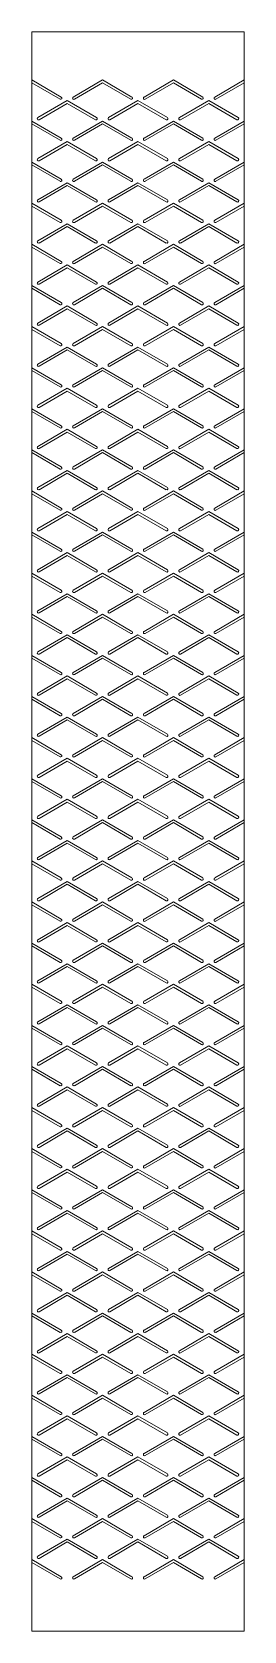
# Model space of a CAD drawing. Header units: metres. Extents: x 0 to 22, y 0 to 162.
import ezdxf

# ---------------------------------------------------------------- set-up
doc = ezdxf.new("R2010")
doc.units = ezdxf.units.M
doc.layers.add('TOP', color=1, linetype='Continuous', lineweight=0)

msp = doc.modelspace()

# ---------------------------------------------------------------- linework, layer by layer
at = {"layer": 'TOP'}
for p, q in [((0, 157.14), (2.98, 155.41)), ((0, 157.14), (0, 156.86)), ((4.2, 155.41), (7.18, 157.14)), ((7.18, 157.14), (10.16, 155.41)), ((11.38, 155.41), (14.36, 157.14)), ((14.36, 157.14), (17.34, 155.41)), ((18.56, 155.41), (21.54, 157.14)), ((21.54, 157.14), (21.54, 156.86)), ((0, 156.86), (2.86, 155.2)), ((4.32, 155.2), (7.18, 156.86)), ((7.18, 156.86), (10.04, 155.2)), ((11.5, 155.2), (14.36, 156.86)), ((14.36, 156.86), (17.22, 155.2)), ((18.68, 155.2), (21.54, 156.86)), ((0.61, 153.33), (3.59, 155.06)), ((0.73, 153.11), (3.59, 154.77)), ((3.59, 155.06), (6.57, 153.33)), ((3.59, 154.77), (6.45, 153.11)), ((7.79, 153.33), (10.77, 155.06)), ((7.91, 153.11), (10.77, 154.77)), ((10.77, 155.06), (13.75, 153.33)), ((10.77, 154.77), (13.63, 153.11)), ((14.97, 153.33), (17.95, 155.06)), ((15.09, 153.11), (17.95, 154.77)), ((17.95, 155.06), (20.93, 153.33)), ((17.95, 154.77), (20.81, 153.11)), ((0, 152.98), (2.98, 151.25)), ((0, 152.98), (0, 152.69)), ((0, 152.69), (2.86, 151.03)), ((4.2, 151.25), (7.18, 152.98)), ((4.32, 151.03), (7.18, 152.69)), ((7.18, 152.98), (10.16, 151.25)), ((7.18, 152.69), (10.04, 151.03)), ((11.38, 151.25), (14.36, 152.98)), ((11.5, 151.03), (14.36, 152.69)), ((14.36, 152.98), (17.34, 151.25)), ((14.36, 152.69), (17.22, 151.03)), ((18.56, 151.25), (21.54, 152.98)), ((18.68, 151.03), (21.54, 152.69)), ((21.54, 152.98), (21.54, 152.69)), ((0.61, 149.17), (3.59, 150.9)), ((3.59, 150.9), (6.57, 149.17)), ((7.79, 149.17), (10.77, 150.9)), ((10.77, 150.9), (13.75, 149.17)), ((14.97, 149.17), (17.95, 150.9)), ((17.95, 150.9), (20.93, 149.17)), ((0.73, 148.95), (3.59, 150.61)), ((3.59, 150.61), (6.45, 148.95)), ((7.91, 148.95), (10.77, 150.61)), ((10.77, 150.61), (13.63, 148.95)), ((15.09, 148.95), (17.95, 150.61)), ((17.95, 150.61), (20.81, 148.95)), ((0, 148.82), (2.98, 147.08)), ((0, 148.82), (0, 148.53)), ((0, 148.53), (2.86, 146.87)), ((4.2, 147.08), (7.18, 148.82)), ((4.32, 146.87), (7.18, 148.53)), ((7.18, 148.82), (10.16, 147.08)), ((7.18, 148.53), (10.04, 146.87)), ((11.38, 147.08), (14.36, 148.82)), ((11.5, 146.87), (14.36, 148.53)), ((14.36, 148.82), (17.34, 147.08)), ((14.36, 148.53), (17.22, 146.87)), ((18.56, 147.08), (21.54, 148.82)), ((18.68, 146.87), (21.54, 148.53)), ((21.54, 148.82), (21.54, 148.53)), ((0.61, 145), (3.59, 146.73)), ((0.73, 144.78), (3.59, 146.44)), ((3.59, 146.73), (6.57, 145)), ((3.59, 146.44), (6.45, 144.78)), ((7.79, 145), (10.77, 146.73)), ((7.91, 144.78), (10.77, 146.44)), ((10.77, 146.73), (13.75, 145)), ((10.77, 146.44), (13.63, 144.78)), ((14.97, 145), (17.95, 146.73)), ((15.09, 144.78), (17.95, 146.44)), ((17.95, 146.73), (20.93, 145)), ((17.95, 146.44), (20.81, 144.78)), ((0, 144.65), (2.98, 142.92)), ((0, 144.65), (0, 144.36)), ((0, 144.36), (2.86, 142.7)), ((4.2, 142.92), (7.18, 144.65)), ((4.32, 142.7), (7.18, 144.36)), ((7.18, 144.65), (10.16, 142.92)), ((7.18, 144.36), (10.04, 142.7)), ((11.38, 142.92), (14.36, 144.65)), ((11.5, 142.7), (14.36, 144.36)), ((14.36, 144.65), (17.34, 142.92)), ((14.36, 144.36), (17.22, 142.7)), ((18.56, 142.92), (21.54, 144.65)), ((18.68, 142.7), (21.54, 144.36)), ((21.54, 144.65), (21.54, 144.36)), ((0.61, 140.84), (3.59, 142.57)), ((3.59, 142.57), (6.57, 140.84)), ((7.79, 140.84), (10.77, 142.57)), ((10.77, 142.57), (13.75, 140.84)), ((14.97, 140.84), (17.95, 142.57)), ((17.95, 142.57), (20.93, 140.84)), ((0.73, 140.62), (3.59, 142.28)), ((3.59, 142.28), (6.45, 140.62)), ((7.91, 140.62), (10.77, 142.28)), ((10.77, 142.28), (13.63, 140.62)), ((15.09, 140.62), (17.95, 142.28)), ((17.95, 142.28), (20.81, 140.62)), ((0, 140.49), (2.98, 138.75)), ((0, 140.49), (0, 140.2)), ((0, 140.2), (2.86, 138.54)), ((4.2, 138.75), (7.18, 140.49)), ((4.32, 138.54), (7.18, 140.2)), ((7.18, 140.49), (10.16, 138.75)), ((7.18, 140.2), (10.04, 138.54)), ((11.38, 138.75), (14.36, 140.49)), ((11.5, 138.54), (14.36, 140.2)), ((14.36, 140.49), (17.34, 138.75)), ((14.36, 140.2), (17.22, 138.54)), ((18.56, 138.75), (21.54, 140.49)), ((18.68, 138.54), (21.54, 140.2)), ((21.54, 140.49), (21.54, 140.2)), ((0.61, 136.67), (3.59, 138.4)), ((0.73, 136.46), (3.59, 138.12)), ((3.59, 138.4), (6.57, 136.67)), ((3.59, 138.12), (6.45, 136.46)), ((7.79, 136.67), (10.77, 138.4)), ((7.91, 136.46), (10.77, 138.12)), ((10.77, 138.4), (13.75, 136.67)), ((10.77, 138.12), (13.63, 136.46)), ((14.97, 136.67), (17.95, 138.4)), ((15.09, 136.46), (17.95, 138.12)), ((17.95, 138.4), (20.93, 136.67)), ((17.95, 138.12), (20.81, 136.46)), ((0, 136.32), (2.98, 134.59)), ((0, 136.32), (0, 136.03)), ((4.2, 134.59), (7.18, 136.32)), ((7.18, 136.32), (10.16, 134.59)), ((11.38, 134.59), (14.36, 136.32)), ((14.36, 136.32), (17.34, 134.59)), ((18.56, 134.59), (21.54, 136.32)), ((21.54, 136.32), (21.54, 136.03)), ((0, 136.03), (2.86, 134.37)), ((4.32, 134.37), (7.18, 136.03)), ((7.18, 136.03), (10.04, 134.37)), ((11.5, 134.37), (14.36, 136.03)), ((14.36, 136.03), (17.22, 134.37)), ((18.68, 134.37), (21.54, 136.03)), ((0.61, 132.51), (3.59, 134.24)), ((0.73, 132.29), (3.59, 133.95)), ((3.59, 134.24), (6.57, 132.51)), ((3.59, 133.95), (6.45, 132.29)), ((7.79, 132.51), (10.77, 134.24)), ((7.91, 132.29), (10.77, 133.95)), ((10.77, 134.24), (13.75, 132.51)), ((10.77, 133.95), (13.63, 132.29)), ((14.97, 132.51), (17.95, 134.24)), ((15.09, 132.29), (17.95, 133.95)), ((17.95, 134.24), (20.93, 132.51)), ((17.95, 133.95), (20.81, 132.29)), ((0, 132.16), (2.98, 130.43)), ((0, 132.16), (0, 131.87)), ((0, 131.87), (2.86, 130.21)), ((4.2, 130.43), (7.18, 132.16)), ((4.32, 130.21), (7.18, 131.87)), ((7.18, 132.16), (10.16, 130.43)), ((7.18, 131.87), (10.04, 130.21)), ((11.38, 130.43), (14.36, 132.16)), ((11.5, 130.21), (14.36, 131.87)), ((14.36, 132.16), (17.34, 130.43)), ((14.36, 131.87), (17.22, 130.21)), ((18.56, 130.43), (21.54, 132.16)), ((18.68, 130.21), (21.54, 131.87)), ((21.54, 132.16), (21.54, 131.87)), ((0.61, 128.34), (3.59, 130.08)), ((0.73, 128.13), (3.59, 129.79)), ((3.59, 130.08), (6.57, 128.34)), ((3.59, 129.79), (6.45, 128.13)), ((7.79, 128.34), (10.77, 130.08)), ((7.91, 128.13), (10.77, 129.79)), ((10.77, 130.08), (13.75, 128.34)), ((10.77, 129.79), (13.63, 128.13)), ((14.97, 128.34), (17.95, 130.08)), ((15.09, 128.13), (17.95, 129.79)), ((17.95, 130.08), (20.93, 128.34)), ((17.95, 129.79), (20.81, 128.13)), ((0, 127.99), (2.98, 126.26)), ((0, 127.99), (0, 127.7)), ((4.2, 126.26), (7.18, 127.99)), ((7.18, 127.99), (10.16, 126.26)), ((11.38, 126.26), (14.36, 127.99)), ((14.36, 127.99), (17.34, 126.26)), ((18.56, 126.26), (21.54, 127.99)), ((21.54, 127.99), (21.54, 127.7)), ((0, 127.7), (2.86, 126.04)), ((4.32, 126.04), (7.18, 127.7)), ((7.18, 127.7), (10.04, 126.04)), ((11.5, 126.04), (14.36, 127.7)), ((14.36, 127.7), (17.22, 126.04)), ((18.68, 126.04), (21.54, 127.7)), ((0.61, 124.18), (3.59, 125.91)), ((0.73, 123.96), (3.59, 125.62)), ((3.59, 125.91), (6.57, 124.18)), ((3.59, 125.62), (6.45, 123.96)), ((7.79, 124.18), (10.77, 125.91)), ((7.91, 123.96), (10.77, 125.62)), ((10.77, 125.91), (13.75, 124.18)), ((10.77, 125.62), (13.63, 123.96)), ((14.97, 124.18), (17.95, 125.91)), ((15.09, 123.96), (17.95, 125.62)), ((17.95, 125.91), (20.93, 124.18)), ((17.95, 125.62), (20.81, 123.96)), ((0, 123.83), (2.98, 122.1)), ((0, 123.83), (0, 123.54)), ((0, 123.54), (2.86, 121.88)), ((4.2, 122.1), (7.18, 123.83)), ((4.32, 121.88), (7.18, 123.54)), ((7.18, 123.83), (10.16, 122.1)), ((7.18, 123.54), (10.04, 121.88)), ((11.38, 122.1), (14.36, 123.83)), ((11.5, 121.88), (14.36, 123.54)), ((14.36, 123.83), (17.34, 122.1)), ((14.36, 123.54), (17.22, 121.88)), ((18.56, 122.1), (21.54, 123.83)), ((18.68, 121.88), (21.54, 123.54)), ((21.54, 123.83), (21.54, 123.54)), ((0.61, 120.01), (3.59, 121.75)), ((3.59, 121.75), (6.57, 120.01)), ((7.79, 120.01), (10.77, 121.75)), ((10.77, 121.75), (13.75, 120.01)), ((14.97, 120.01), (17.95, 121.75)), ((17.95, 121.75), (20.93, 120.01)), ((0.73, 119.8), (3.59, 121.46)), ((3.59, 121.46), (6.45, 119.8)), ((7.91, 119.8), (10.77, 121.46)), ((10.77, 121.46), (13.63, 119.8)), ((15.09, 119.8), (17.95, 121.46)), ((17.95, 121.46), (20.81, 119.8)), ((0, 119.66), (2.98, 117.93)), ((0, 119.66), (0, 119.38)), ((0, 119.38), (2.86, 117.72)), ((4.2, 117.93), (7.18, 119.66)), ((4.32, 117.72), (7.18, 119.38)), ((7.18, 119.66), (10.16, 117.93)), ((7.18, 119.38), (10.04, 117.72)), ((11.38, 117.93), (14.36, 119.66)), ((11.5, 117.72), (14.36, 119.38)), ((14.36, 119.66), (17.34, 117.93)), ((14.36, 119.38), (17.22, 117.72)), ((18.56, 117.93), (21.54, 119.66)), ((18.68, 117.72), (21.54, 119.38)), ((21.54, 119.66), (21.54, 119.38)), ((0.61, 115.85), (3.59, 117.58)), ((0.73, 115.63), (3.59, 117.29)), ((3.59, 117.58), (6.57, 115.85)), ((3.59, 117.29), (6.45, 115.63)), ((7.79, 115.85), (10.77, 117.58)), ((7.91, 115.63), (10.77, 117.29)), ((10.77, 117.58), (13.75, 115.85)), ((10.77, 117.29), (13.63, 115.63)), ((14.97, 115.85), (17.95, 117.58)), ((15.09, 115.63), (17.95, 117.29)), ((17.95, 117.58), (20.93, 115.85)), ((17.95, 117.29), (20.81, 115.63)), ((0, 115.5), (2.98, 113.77)), ((0, 115.5), (0, 115.21)), ((0, 115.21), (2.86, 113.55)), ((4.2, 113.77), (7.18, 115.5)), ((4.32, 113.55), (7.18, 115.21)), ((7.18, 115.5), (10.16, 113.77)), ((7.18, 115.21), (10.04, 113.55)), ((11.38, 113.77), (14.36, 115.5)), ((11.5, 113.55), (14.36, 115.21)), ((14.36, 115.5), (17.34, 113.77)), ((14.36, 115.21), (17.22, 113.55)), ((18.56, 113.77), (21.54, 115.5)), ((18.68, 113.55), (21.54, 115.21)), ((21.54, 115.5), (21.54, 115.21)), ((0.61, 111.69), (3.59, 113.42)), ((3.59, 113.42), (6.57, 111.69)), ((7.79, 111.69), (10.77, 113.42)), ((10.77, 113.42), (13.75, 111.69)), ((14.97, 111.69), (17.95, 113.42)), ((17.95, 113.42), (20.93, 111.69)), ((0.73, 111.47), (3.59, 113.13)), ((3.59, 113.13), (6.45, 111.47)), ((7.91, 111.47), (10.77, 113.13)), ((10.77, 113.13), (13.63, 111.47)), ((15.09, 111.47), (17.95, 113.13)), ((17.95, 113.13), (20.81, 111.47)), ((0, 111.34), (2.98, 109.6)), ((0, 111.34), (0, 111.05)), ((0, 111.05), (2.86, 109.39)), ((4.2, 109.6), (7.18, 111.34)), ((4.32, 109.39), (7.18, 111.05)), ((7.18, 111.34), (10.16, 109.6)), ((7.18, 111.05), (10.04, 109.39)), ((11.38, 109.6), (14.36, 111.34)), ((11.5, 109.39), (14.36, 111.05)), ((14.36, 111.34), (17.34, 109.6)), ((14.36, 111.05), (17.22, 109.39)), ((18.56, 109.6), (21.54, 111.34)), ((18.68, 109.39), (21.54, 111.05)), ((21.54, 111.34), (21.54, 111.05)), ((0.61, 107.52), (3.59, 109.25)), ((0.73, 107.3), (3.59, 108.97)), ((3.59, 109.25), (6.57, 107.52)), ((3.59, 108.97), (6.45, 107.3)), ((7.79, 107.52), (10.77, 109.25)), ((7.91, 107.3), (10.77, 108.97)), ((10.77, 109.25), (13.75, 107.52)), ((10.77, 108.97), (13.63, 107.3)), ((14.97, 107.52), (17.95, 109.25)), ((15.09, 107.3), (17.95, 108.97)), ((17.95, 109.25), (20.93, 107.52)), ((17.95, 108.97), (20.81, 107.3)), ((0, 107.17), (2.98, 105.44)), ((0, 107.17), (0, 106.88)), ((4.2, 105.44), (7.18, 107.17)), ((7.18, 107.17), (10.16, 105.44)), ((11.38, 105.44), (14.36, 107.17)), ((14.36, 107.17), (17.34, 105.44)), ((18.56, 105.44), (21.54, 107.17)), ((21.54, 107.17), (21.54, 106.88)), ((0, 106.88), (2.86, 105.22)), ((4.32, 105.22), (7.18, 106.88)), ((7.18, 106.88), (10.04, 105.22)), ((11.5, 105.22), (14.36, 106.88)), ((14.36, 106.88), (17.22, 105.22)), ((18.68, 105.22), (21.54, 106.88)), ((0.61, 103.36), (3.59, 105.09)), ((0.73, 103.14), (3.59, 104.8)), ((3.59, 105.09), (6.57, 103.36)), ((3.59, 104.8), (6.45, 103.14)), ((7.79, 103.36), (10.77, 105.09)), ((7.91, 103.14), (10.77, 104.8)), ((10.77, 105.09), (13.75, 103.36)), ((10.77, 104.8), (13.63, 103.14)), ((14.97, 103.36), (17.95, 105.09)), ((15.09, 103.14), (17.95, 104.8)), ((17.95, 105.09), (20.93, 103.36)), ((17.95, 104.8), (20.81, 103.14)), ((0, 103.01), (2.98, 101.27)), ((0, 103.01), (0, 102.72)), ((0, 102.72), (2.86, 101.06)), ((4.2, 101.27), (7.18, 103.01)), ((4.32, 101.06), (7.18, 102.72)), ((7.18, 103.01), (10.16, 101.27)), ((7.18, 102.72), (10.04, 101.06)), ((11.38, 101.27), (14.36, 103.01)), ((11.5, 101.06), (14.36, 102.72)), ((14.36, 103.01), (17.34, 101.27)), ((14.36, 102.72), (17.22, 101.06)), ((18.56, 101.27), (21.54, 103.01)), ((18.68, 101.06), (21.54, 102.72)), ((21.54, 103.01), (21.54, 102.72)), ((0.61, 99.19), (3.59, 100.93)), ((0.73, 98.98), (3.59, 100.64)), ((3.59, 100.93), (6.57, 99.19)), ((3.59, 100.64), (6.45, 98.98)), ((7.79, 99.19), (10.77, 100.93)), ((7.91, 98.98), (10.77, 100.64)), ((10.77, 100.93), (13.75, 99.19)), ((10.77, 100.64), (13.63, 98.98)), ((14.97, 99.19), (17.95, 100.93)), ((15.09, 98.98), (17.95, 100.64)), ((17.95, 100.93), (20.93, 99.19)), ((17.95, 100.64), (20.81, 98.98)), ((0, 98.84), (2.98, 97.11)), ((0, 98.84), (0, 98.55)), ((4.2, 97.11), (7.18, 98.84)), ((7.18, 98.84), (10.16, 97.11)), ((11.38, 97.11), (14.36, 98.84)), ((14.36, 98.84), (17.34, 97.11)), ((18.56, 97.11), (21.54, 98.84)), ((21.54, 98.84), (21.54, 98.55)), ((0, 98.55), (2.86, 96.89)), ((4.32, 96.89), (7.18, 98.55)), ((7.18, 98.55), (10.04, 96.89)), ((11.5, 96.89), (14.36, 98.55)), ((14.36, 98.55), (17.22, 96.89)), ((18.68, 96.89), (21.54, 98.55)), ((0.61, 95.03), (3.59, 96.76)), ((0.73, 94.81), (3.59, 96.47)), ((3.59, 96.76), (6.57, 95.03)), ((3.59, 96.47), (6.45, 94.81)), ((7.79, 95.03), (10.77, 96.76)), ((7.91, 94.81), (10.77, 96.47)), ((10.77, 96.76), (13.75, 95.03)), ((10.77, 96.47), (13.63, 94.81)), ((14.97, 95.03), (17.95, 96.76)), ((15.09, 94.81), (17.95, 96.47)), ((17.95, 96.76), (20.93, 95.03)), ((17.95, 96.47), (20.81, 94.81)), ((0, 94.68), (2.98, 92.95)), ((0, 94.68), (0, 94.39)), ((0, 94.39), (2.86, 92.73)), ((4.2, 92.95), (7.18, 94.68)), ((4.32, 92.73), (7.18, 94.39)), ((7.18, 94.68), (10.16, 92.95)), ((7.18, 94.39), (10.04, 92.73)), ((11.38, 92.95), (14.36, 94.68)), ((11.5, 92.73), (14.36, 94.39)), ((14.36, 94.68), (17.34, 92.95)), ((14.36, 94.39), (17.22, 92.73)), ((18.56, 92.95), (21.54, 94.68)), ((18.68, 92.73), (21.54, 94.39)), ((21.54, 94.68), (21.54, 94.39)), ((0.61, 90.86), (3.59, 92.6)), ((3.59, 92.6), (6.57, 90.86)), ((7.79, 90.86), (10.77, 92.6)), ((10.77, 92.6), (13.75, 90.86)), ((14.97, 90.86), (17.95, 92.6)), ((17.95, 92.6), (20.93, 90.86)), ((0.73, 90.65), (3.59, 92.31)), ((3.59, 92.31), (6.45, 90.65)), ((7.91, 90.65), (10.77, 92.31)), ((10.77, 92.31), (13.63, 90.65)), ((15.09, 90.65), (17.95, 92.31)), ((17.95, 92.31), (20.81, 90.65)), ((0, 90.51), (2.98, 88.78)), ((0, 90.51), (0, 90.23)), ((0, 90.23), (2.86, 88.57)), ((4.2, 88.78), (7.18, 90.51)), ((4.32, 88.57), (7.18, 90.23)), ((7.18, 90.51), (10.16, 88.78)), ((7.18, 90.23), (10.04, 88.57)), ((11.38, 88.78), (14.36, 90.51)), ((11.5, 88.57), (14.36, 90.23)), ((14.36, 90.51), (17.34, 88.78)), ((14.36, 90.23), (17.22, 88.57)), ((18.56, 88.78), (21.54, 90.51)), ((18.68, 88.57), (21.54, 90.23)), ((21.54, 90.51), (21.54, 90.23)), ((0.61, 86.7), (3.59, 88.43)), ((0.73, 86.48), (3.59, 88.14)), ((3.59, 88.43), (6.57, 86.7)), ((3.59, 88.14), (6.45, 86.48)), ((7.79, 86.7), (10.77, 88.43)), ((7.91, 86.48), (10.77, 88.14)), ((10.77, 88.43), (13.75, 86.7)), ((10.77, 88.14), (13.63, 86.48)), ((14.97, 86.7), (17.95, 88.43)), ((15.09, 86.48), (17.95, 88.14)), ((17.95, 88.43), (20.93, 86.7)), ((17.95, 88.14), (20.81, 86.48)), ((0, 86.35), (2.98, 84.62)), ((0, 86.35), (0, 86.06)), ((0, 86.06), (2.86, 84.4)), ((4.2, 84.62), (7.18, 86.35)), ((4.32, 84.4), (7.18, 86.06)), ((7.18, 86.35), (10.16, 84.62)), ((7.18, 86.06), (10.04, 84.4)), ((11.38, 84.62), (14.36, 86.35)), ((11.5, 84.4), (14.36, 86.06)), ((14.36, 86.35), (17.34, 84.62)), ((14.36, 86.06), (17.22, 84.4)), ((18.56, 84.62), (21.54, 86.35)), ((18.68, 84.4), (21.54, 86.06)), ((21.54, 86.35), (21.54, 86.06)), ((0.61, 82.54), (3.59, 84.27)), ((3.59, 84.27), (6.57, 82.54)), ((7.79, 82.54), (10.77, 84.27)), ((10.77, 84.27), (13.75, 82.54)), ((14.97, 82.54), (17.95, 84.27)), ((17.95, 84.27), (20.93, 82.54)), ((0.73, 82.32), (3.59, 83.98)), ((3.59, 83.98), (6.45, 82.32)), ((7.91, 82.32), (10.77, 83.98)), ((10.77, 83.98), (13.63, 82.32)), ((15.09, 82.32), (17.95, 83.98)), ((17.95, 83.98), (20.81, 82.32)), ((0, 82.19), (2.98, 80.45)), ((0, 82.19), (0, 81.9)), ((0, 81.9), (2.86, 80.24)), ((4.2, 80.45), (7.18, 82.19)), ((4.32, 80.24), (7.18, 81.9)), ((7.18, 82.19), (10.16, 80.45)), ((7.18, 81.9), (10.04, 80.24)), ((11.38, 80.45), (14.36, 82.19)), ((11.5, 80.24), (14.36, 81.9)), ((14.36, 82.19), (17.34, 80.45)), ((14.36, 81.9), (17.22, 80.24)), ((18.56, 80.45), (21.54, 82.19)), ((18.68, 80.24), (21.54, 81.9)), ((21.54, 82.19), (21.54, 81.9)), ((0.61, 78.37), (3.59, 80.1)), ((0.73, 78.15), (3.59, 79.81)), ((3.59, 80.1), (6.57, 78.37)), ((3.59, 79.81), (6.45, 78.15)), ((7.79, 78.37), (10.77, 80.1)), ((7.91, 78.15), (10.77, 79.81)), ((10.77, 80.1), (13.75, 78.37)), ((10.77, 79.81), (13.63, 78.15)), ((14.97, 78.37), (17.95, 80.1)), ((15.09, 78.15), (17.95, 79.81)), ((17.95, 80.1), (20.93, 78.37)), ((17.95, 79.81), (20.81, 78.15)), ((0, 78.02), (2.98, 76.29)), ((0, 78.02), (0, 77.73)), ((4.2, 76.29), (7.18, 78.02)), ((7.18, 78.02), (10.16, 76.29)), ((11.38, 76.29), (14.36, 78.02)), ((14.36, 78.02), (17.34, 76.29)), ((18.56, 76.29), (21.54, 78.02)), ((21.54, 78.02), (21.54, 77.73)), ((0, 77.73), (2.86, 76.07)), ((4.32, 76.07), (7.18, 77.73)), ((7.18, 77.73), (10.04, 76.07)), ((11.5, 76.07), (14.36, 77.73)), ((14.36, 77.73), (17.22, 76.07)), ((18.68, 76.07), (21.54, 77.73)), ((0.61, 74.21), (3.59, 75.94)), ((0.73, 73.99), (3.59, 75.65)), ((3.59, 75.94), (6.57, 74.21)), ((3.59, 75.65), (6.45, 73.99)), ((7.79, 74.21), (10.77, 75.94)), ((7.91, 73.99), (10.77, 75.65)), ((10.77, 75.94), (13.75, 74.21)), ((10.77, 75.65), (13.63, 73.99)), ((14.97, 74.21), (17.95, 75.94)), ((15.09, 73.99), (17.95, 75.65)), ((17.95, 75.94), (20.93, 74.21)), ((17.95, 75.65), (20.81, 73.99)), ((0, 73.86), (2.98, 72.12)), ((0, 73.86), (0, 73.57)), ((0, 73.57), (2.86, 71.91)), ((4.2, 72.12), (7.18, 73.86)), ((4.32, 71.91), (7.18, 73.57)), ((7.18, 73.86), (10.16, 72.12)), ((7.18, 73.57), (10.04, 71.91)), ((11.38, 72.12), (14.36, 73.86)), ((11.5, 71.91), (14.36, 73.57)), ((14.36, 73.86), (17.34, 72.12)), ((14.36, 73.57), (17.22, 71.91)), ((18.56, 72.12), (21.54, 73.86)), ((18.68, 71.91), (21.54, 73.57)), ((21.54, 73.86), (21.54, 73.57)), ((0.61, 70.04), (3.59, 71.77)), ((0.73, 69.83), (3.59, 71.49)), ((3.59, 71.77), (6.57, 70.04)), ((3.59, 71.49), (6.45, 69.83)), ((7.79, 70.04), (10.77, 71.77)), ((7.91, 69.83), (10.77, 71.49)), ((10.77, 71.77), (13.75, 70.04)), ((10.77, 71.49), (13.63, 69.83)), ((14.97, 70.04), (17.95, 71.77)), ((15.09, 69.83), (17.95, 71.49)), ((17.95, 71.77), (20.93, 70.04)), ((17.95, 71.49), (20.81, 69.83)), ((0, 69.69), (2.98, 67.96)), ((0, 69.69), (0, 69.4)), ((4.2, 67.96), (7.18, 69.69)), ((7.18, 69.69), (10.16, 67.96)), ((11.38, 67.96), (14.36, 69.69)), ((14.36, 69.69), (17.34, 67.96)), ((18.56, 67.96), (21.54, 69.69)), ((21.54, 69.69), (21.54, 69.4)), ((0, 69.4), (2.86, 67.74)), ((4.32, 67.74), (7.18, 69.4)), ((7.18, 69.4), (10.04, 67.74)), ((11.5, 67.74), (14.36, 69.4)), ((14.36, 69.4), (17.22, 67.74)), ((18.68, 67.74), (21.54, 69.4)), ((0.61, 65.88), (3.59, 67.61)), ((0.73, 65.66), (3.59, 67.32)), ((3.59, 67.61), (6.57, 65.88)), ((3.59, 67.32), (6.45, 65.66)), ((7.79, 65.88), (10.77, 67.61)), ((7.91, 65.66), (10.77, 67.32)), ((10.77, 67.61), (13.75, 65.88)), ((10.77, 67.32), (13.63, 65.66)), ((14.97, 65.88), (17.95, 67.61)), ((15.09, 65.66), (17.95, 67.32)), ((17.95, 67.61), (20.93, 65.88)), ((17.95, 67.32), (20.81, 65.66)), ((0, 65.53), (2.98, 63.8)), ((0, 65.53), (0, 65.24)), ((0, 65.24), (2.86, 63.58)), ((4.2, 63.8), (7.18, 65.53)), ((4.32, 63.58), (7.18, 65.24)), ((7.18, 65.53), (10.16, 63.8)), ((7.18, 65.24), (10.04, 63.58)), ((11.38, 63.8), (14.36, 65.53)), ((11.5, 63.58), (14.36, 65.24)), ((14.36, 65.53), (17.34, 63.8)), ((14.36, 65.24), (17.22, 63.58)), ((18.56, 63.8), (21.54, 65.53)), ((18.68, 63.58), (21.54, 65.24)), ((21.54, 65.53), (21.54, 65.24)), ((0.61, 61.71), (3.59, 63.45)), ((3.59, 63.45), (6.57, 61.71)), ((7.79, 61.71), (10.77, 63.45)), ((10.77, 63.45), (13.75, 61.71)), ((14.97, 61.71), (17.95, 63.45)), ((17.95, 63.45), (20.93, 61.71)), ((0.73, 61.5), (3.59, 63.16)), ((3.59, 63.16), (6.45, 61.5)), ((7.91, 61.5), (10.77, 63.16)), ((10.77, 63.16), (13.63, 61.5)), ((15.09, 61.5), (17.95, 63.16)), ((17.95, 63.16), (20.81, 61.5)), ((0, 61.36), (2.98, 59.63)), ((0, 61.36), (0, 61.07)), ((0, 61.07), (2.86, 59.41)), ((4.2, 59.63), (7.18, 61.36)), ((4.32, 59.41), (7.18, 61.07)), ((7.18, 61.36), (10.16, 59.63)), ((7.18, 61.07), (10.04, 59.41)), ((11.38, 59.63), (14.36, 61.36)), ((11.5, 59.41), (14.36, 61.07)), ((14.36, 61.36), (17.34, 59.63)), ((14.36, 61.07), (17.22, 59.41)), ((18.56, 59.63), (21.54, 61.36)), ((18.68, 59.41), (21.54, 61.07)), ((21.54, 61.36), (21.54, 61.07)), ((0.61, 57.55), (3.59, 59.28)), ((0.73, 57.33), (3.59, 58.99)), ((3.59, 59.28), (6.57, 57.55)), ((3.59, 58.99), (6.45, 57.33)), ((7.79, 57.55), (10.77, 59.28)), ((7.91, 57.33), (10.77, 58.99)), ((10.77, 59.28), (13.75, 57.55)), ((10.77, 58.99), (13.63, 57.33)), ((14.97, 57.55), (17.95, 59.28)), ((15.09, 57.33), (17.95, 58.99)), ((17.95, 59.28), (20.93, 57.55)), ((17.95, 58.99), (20.81, 57.33)), ((0, 57.2), (2.98, 55.47)), ((0, 57.2), (0, 56.91)), ((0, 56.91), (2.86, 55.25)), ((4.2, 55.47), (7.18, 57.2)), ((4.32, 55.25), (7.18, 56.91)), ((7.18, 57.2), (10.16, 55.47)), ((7.18, 56.91), (10.04, 55.25)), ((11.38, 55.47), (14.36, 57.2)), ((11.5, 55.25), (14.36, 56.91)), ((14.36, 57.2), (17.34, 55.47)), ((14.36, 56.91), (17.22, 55.25)), ((18.56, 55.47), (21.54, 57.2)), ((18.68, 55.25), (21.54, 56.91)), ((21.54, 57.2), (21.54, 56.91)), ((0.61, 53.38), (3.59, 55.12)), ((3.59, 55.12), (6.57, 53.38)), ((7.79, 53.38), (10.77, 55.12)), ((10.77, 55.12), (13.75, 53.38)), ((14.97, 53.38), (17.95, 55.12)), ((17.95, 55.12), (20.93, 53.38)), ((0.73, 53.17), (3.59, 54.83)), ((3.59, 54.83), (6.45, 53.17)), ((7.91, 53.17), (10.77, 54.83)), ((10.77, 54.83), (13.63, 53.17)), ((15.09, 53.17), (17.95, 54.83)), ((17.95, 54.83), (20.81, 53.17)), ((0, 53.03), (2.98, 51.3)), ((0, 53.03), (0, 52.75)), ((0, 52.75), (2.86, 51.09)), ((4.2, 51.3), (7.18, 53.03)), ((4.32, 51.09), (7.18, 52.75)), ((7.18, 53.03), (10.16, 51.3)), ((7.18, 52.75), (10.04, 51.09)), ((11.38, 51.3), (14.36, 53.03)), ((11.5, 51.09), (14.36, 52.75)), ((14.36, 53.03), (17.34, 51.3)), ((14.36, 52.75), (17.22, 51.09)), ((18.56, 51.3), (21.54, 53.03)), ((18.68, 51.09), (21.54, 52.75)), ((21.54, 53.03), (21.54, 52.75)), ((0.61, 49.22), (3.59, 50.95)), ((0.73, 49), (3.59, 50.66)), ((3.59, 50.95), (6.57, 49.22)), ((3.59, 50.66), (6.45, 49)), ((7.79, 49.22), (10.77, 50.95)), ((7.91, 49), (10.77, 50.66)), ((10.77, 50.95), (13.75, 49.22)), ((10.77, 50.66), (13.63, 49)), ((14.97, 49.22), (17.95, 50.95)), ((15.09, 49), (17.95, 50.66)), ((17.95, 50.95), (20.93, 49.22)), ((17.95, 50.66), (20.81, 49)), ((0, 48.87), (2.98, 47.14)), ((0, 48.87), (0, 48.58)), ((4.2, 47.14), (7.18, 48.87)), ((7.18, 48.87), (10.16, 47.14)), ((11.38, 47.14), (14.36, 48.87)), ((14.36, 48.87), (17.34, 47.14)), ((18.56, 47.14), (21.54, 48.87)), ((21.54, 48.87), (21.54, 48.58)), ((0, 48.58), (2.86, 46.92)), ((4.32, 46.92), (7.18, 48.58)), ((7.18, 48.58), (10.04, 46.92)), ((11.5, 46.92), (14.36, 48.58)), ((14.36, 48.58), (17.22, 46.92)), ((18.68, 46.92), (21.54, 48.58)), ((0.61, 45.06), (3.59, 46.79)), ((0.73, 44.84), (3.59, 46.5)), ((3.59, 46.79), (6.57, 45.06)), ((3.59, 46.5), (6.45, 44.84)), ((7.79, 45.06), (10.77, 46.79)), ((7.91, 44.84), (10.77, 46.5)), ((10.77, 46.79), (13.75, 45.06)), ((10.77, 46.5), (13.63, 44.84)), ((14.97, 45.06), (17.95, 46.79)), ((15.09, 44.84), (17.95, 46.5)), ((17.95, 46.79), (20.93, 45.06)), ((17.95, 46.5), (20.81, 44.84)), ((0, 44.71), (2.98, 42.97)), ((0, 44.71), (0, 44.42)), ((0, 44.42), (2.86, 42.76)), ((4.2, 42.97), (7.18, 44.71)), ((4.32, 42.76), (7.18, 44.42)), ((7.18, 44.71), (10.16, 42.97)), ((7.18, 44.42), (10.04, 42.76)), ((11.38, 42.97), (14.36, 44.71)), ((11.5, 42.76), (14.36, 44.42)), ((14.36, 44.71), (17.34, 42.97)), ((14.36, 44.42), (17.22, 42.76)), ((18.56, 42.97), (21.54, 44.71)), ((18.68, 42.76), (21.54, 44.42)), ((21.54, 44.71), (21.54, 44.42)), ((0.61, 40.89), (3.59, 42.62)), ((0.73, 40.67), (3.59, 42.34)), ((3.59, 42.62), (6.57, 40.89)), ((3.59, 42.34), (6.45, 40.67)), ((7.79, 40.89), (10.77, 42.62)), ((7.91, 40.67), (10.77, 42.34)), ((10.77, 42.62), (13.75, 40.89)), ((10.77, 42.34), (13.63, 40.67)), ((14.97, 40.89), (17.95, 42.62)), ((15.09, 40.67), (17.95, 42.34)), ((17.95, 42.62), (20.93, 40.89)), ((17.95, 42.34), (20.81, 40.67)), ((0, 40.54), (2.98, 38.81)), ((0, 40.54), (0, 40.25)), ((4.2, 38.81), (7.18, 40.54)), ((7.18, 40.54), (10.16, 38.81)), ((11.38, 38.81), (14.36, 40.54)), ((14.36, 40.54), (17.34, 38.81)), ((18.56, 38.81), (21.54, 40.54)), ((21.54, 40.54), (21.54, 40.25)), ((0, 40.25), (2.86, 38.59)), ((4.32, 38.59), (7.18, 40.25)), ((7.18, 40.25), (10.04, 38.59)), ((11.5, 38.59), (14.36, 40.25)), ((14.36, 40.25), (17.22, 38.59)), ((18.68, 38.59), (21.54, 40.25)), ((0.61, 36.73), (3.59, 38.46)), ((0.73, 36.51), (3.59, 38.17)), ((3.59, 38.46), (6.57, 36.73)), ((3.59, 38.17), (6.45, 36.51)), ((7.79, 36.73), (10.77, 38.46)), ((7.91, 36.51), (10.77, 38.17)), ((10.77, 38.46), (13.75, 36.73)), ((10.77, 38.17), (13.63, 36.51)), ((14.97, 36.73), (17.95, 38.46)), ((15.09, 36.51), (17.95, 38.17)), ((17.95, 38.46), (20.93, 36.73)), ((17.95, 38.17), (20.81, 36.51)), ((0, 36.38), (2.98, 34.64)), ((0, 36.38), (0, 36.09)), ((0, 36.09), (2.86, 34.43)), ((4.2, 34.64), (7.18, 36.38)), ((4.32, 34.43), (7.18, 36.09)), ((7.18, 36.38), (10.16, 34.64)), ((7.18, 36.09), (10.04, 34.43)), ((11.38, 34.64), (14.36, 36.38)), ((11.5, 34.43), (14.36, 36.09)), ((14.36, 36.38), (17.34, 34.64)), ((14.36, 36.09), (17.22, 34.43)), ((18.56, 34.64), (21.54, 36.38)), ((18.68, 34.43), (21.54, 36.09)), ((21.54, 36.38), (21.54, 36.09)), ((0.61, 32.56), (3.59, 34.3)), ((3.59, 34.3), (6.57, 32.56)), ((7.79, 32.56), (10.77, 34.3)), ((10.77, 34.3), (13.75, 32.56)), ((14.97, 32.56), (17.95, 34.3)), ((17.95, 34.3), (20.93, 32.56)), ((0.73, 32.35), (3.59, 34.01)), ((3.59, 34.01), (6.45, 32.35)), ((7.91, 32.35), (10.77, 34.01)), ((10.77, 34.01), (13.63, 32.35)), ((15.09, 32.35), (17.95, 34.01)), ((17.95, 34.01), (20.81, 32.35)), ((0, 32.21), (2.98, 30.48)), ((0, 32.21), (0, 31.92)), ((0, 31.92), (2.86, 30.26)), ((4.2, 30.48), (7.18, 32.21)), ((4.32, 30.26), (7.18, 31.92)), ((7.18, 32.21), (10.16, 30.48)), ((7.18, 31.92), (10.04, 30.26)), ((11.38, 30.48), (14.36, 32.21)), ((11.5, 30.26), (14.36, 31.92)), ((14.36, 32.21), (17.34, 30.48)), ((14.36, 31.92), (17.22, 30.26)), ((18.56, 30.48), (21.54, 32.21)), ((18.68, 30.26), (21.54, 31.92)), ((21.54, 32.21), (21.54, 31.92)), ((0.61, 28.4), (3.59, 30.13)), ((0.73, 28.18), (3.59, 29.84)), ((3.59, 30.13), (6.57, 28.4)), ((3.59, 29.84), (6.45, 28.18)), ((7.79, 28.4), (10.77, 30.13)), ((7.91, 28.18), (10.77, 29.84)), ((10.77, 30.13), (13.75, 28.4)), ((10.77, 29.84), (13.63, 28.18)), ((14.97, 28.4), (17.95, 30.13)), ((15.09, 28.18), (17.95, 29.84)), ((17.95, 30.13), (20.93, 28.4)), ((17.95, 29.84), (20.81, 28.18)), ((0, 28.05), (2.98, 26.32)), ((0, 28.05), (0, 27.76)), ((0, 27.76), (2.86, 26.1)), ((4.2, 26.32), (7.18, 28.05)), ((4.32, 26.1), (7.18, 27.76)), ((7.18, 28.05), (10.16, 26.32)), ((7.18, 27.76), (10.04, 26.1)), ((11.38, 26.32), (14.36, 28.05)), ((11.5, 26.1), (14.36, 27.76)), ((14.36, 28.05), (17.34, 26.32)), ((14.36, 27.76), (17.22, 26.1)), ((18.56, 26.32), (21.54, 28.05)), ((18.68, 26.1), (21.54, 27.76)), ((21.54, 28.05), (21.54, 27.76)), ((0.61, 24.23), (3.59, 25.97)), ((3.59, 25.97), (6.57, 24.23)), ((7.79, 24.23), (10.77, 25.97)), ((10.77, 25.97), (13.75, 24.23)), ((14.97, 24.23), (17.95, 25.97)), ((17.95, 25.97), (20.93, 24.23)), ((0.73, 24.02), (3.59, 25.68)), ((3.59, 25.68), (6.45, 24.02)), ((7.91, 24.02), (10.77, 25.68)), ((10.77, 25.68), (13.63, 24.02)), ((15.09, 24.02), (17.95, 25.68)), ((17.95, 25.68), (20.81, 24.02)), ((0, 23.88), (2.98, 22.15)), ((0, 23.88), (0, 23.6)), ((0, 23.6), (2.86, 21.94)), ((4.2, 22.15), (7.18, 23.88)), ((4.32, 21.94), (7.18, 23.6)), ((7.18, 23.88), (10.16, 22.15)), ((7.18, 23.6), (10.04, 21.94)), ((11.38, 22.15), (14.36, 23.88)), ((11.5, 21.94), (14.36, 23.6)), ((14.36, 23.88), (17.34, 22.15)), ((14.36, 23.6), (17.22, 21.94)), ((18.56, 22.15), (21.54, 23.88)), ((18.68, 21.94), (21.54, 23.6)), ((21.54, 23.88), (21.54, 23.6)), ((0.61, 20.07), (3.59, 21.8)), ((0.73, 19.85), (3.59, 21.51)), ((3.59, 21.8), (6.57, 20.07)), ((3.59, 21.51), (6.45, 19.85)), ((7.79, 20.07), (10.77, 21.8)), ((7.91, 19.85), (10.77, 21.51)), ((10.77, 21.8), (13.75, 20.07)), ((10.77, 21.51), (13.63, 19.85)), ((14.97, 20.07), (17.95, 21.8)), ((15.09, 19.85), (17.95, 21.51)), ((17.95, 21.8), (20.93, 20.07)), ((17.95, 21.51), (20.81, 19.85)), ((0, 19.72), (2.98, 17.99)), ((0, 19.72), (0, 19.43)), ((4.2, 17.99), (7.18, 19.72)), ((7.18, 19.72), (10.16, 17.99)), ((11.38, 17.99), (14.36, 19.72)), ((14.36, 19.72), (17.34, 17.99)), ((18.56, 17.99), (21.54, 19.72)), ((21.54, 19.72), (21.54, 19.43)), ((0, 19.43), (2.86, 17.77)), ((4.32, 17.77), (7.18, 19.43)), ((7.18, 19.43), (10.04, 17.77)), ((11.5, 17.77), (14.36, 19.43)), ((14.36, 19.43), (17.22, 17.77)), ((18.68, 17.77), (21.54, 19.43)), ((0.61, 15.91), (3.59, 17.64)), ((0.73, 15.69), (3.59, 17.35)), ((3.59, 17.64), (6.57, 15.91)), ((3.59, 17.35), (6.45, 15.69)), ((7.79, 15.91), (10.77, 17.64)), ((7.91, 15.69), (10.77, 17.35)), ((10.77, 17.64), (13.75, 15.91)), ((10.77, 17.35), (13.63, 15.69)), ((14.97, 15.91), (17.95, 17.64)), ((15.09, 15.69), (17.95, 17.35)), ((17.95, 17.64), (20.93, 15.91)), ((17.95, 17.35), (20.81, 15.69)), ((0, 15.56), (2.98, 13.82)), ((0, 15.56), (0, 15.27)), ((0, 15.27), (2.86, 13.61)), ((4.2, 13.82), (7.18, 15.56)), ((4.32, 13.61), (7.18, 15.27)), ((7.18, 15.56), (10.16, 13.82)), ((7.18, 15.27), (10.04, 13.61)), ((11.38, 13.82), (14.36, 15.56)), ((11.5, 13.61), (14.36, 15.27)), ((14.36, 15.56), (17.34, 13.82)), ((14.36, 15.27), (17.22, 13.61)), ((18.56, 13.82), (21.54, 15.56)), ((18.68, 13.61), (21.54, 15.27)), ((21.54, 15.56), (21.54, 15.27)), ((0.61, 11.74), (3.59, 13.47)), ((0.73, 11.52), (3.59, 13.18)), ((3.59, 13.47), (6.57, 11.74)), ((3.59, 13.18), (6.45, 11.52)), ((7.79, 11.74), (10.77, 13.47)), ((7.91, 11.52), (10.77, 13.18)), ((10.77, 13.47), (13.75, 11.74)), ((10.77, 13.18), (13.63, 11.52)), ((14.97, 11.74), (17.95, 13.47)), ((15.09, 11.52), (17.95, 13.18)), ((17.95, 13.47), (20.93, 11.74)), ((17.95, 13.18), (20.81, 11.52)), ((0, 11.39), (2.98, 9.66)), ((0, 11.39), (0, 11.1)), ((4.2, 9.66), (7.18, 11.39)), ((7.18, 11.39), (10.16, 9.66)), ((11.38, 9.66), (14.36, 11.39)), ((14.36, 11.39), (17.34, 9.66)), ((18.56, 9.66), (21.54, 11.39)), ((21.54, 11.39), (21.54, 11.1)), ((0, 11.1), (2.86, 9.44)), ((4.32, 9.44), (7.18, 11.1)), ((7.18, 11.1), (10.04, 9.44)), ((11.5, 9.44), (14.36, 11.1)), ((14.36, 11.1), (17.22, 9.44)), ((18.68, 9.44), (21.54, 11.1)), ((0.61, 7.58), (3.59, 9.31)), ((0.73, 7.36), (3.59, 9.02)), ((3.59, 9.31), (6.57, 7.58)), ((3.59, 9.02), (6.45, 7.36)), ((7.79, 7.58), (10.77, 9.31)), ((7.91, 7.36), (10.77, 9.02)), ((10.77, 9.31), (13.75, 7.58)), ((10.77, 9.02), (13.63, 7.36)), ((14.97, 7.58), (17.95, 9.31)), ((15.09, 7.36), (17.95, 9.02)), ((17.95, 9.31), (20.93, 7.58)), ((17.95, 9.02), (20.81, 7.36)), ((0, 7.23), (2.98, 5.49)), ((0, 7.23), (0, 6.94)), ((0, 6.94), (2.86, 5.28)), ((4.2, 5.49), (7.18, 7.23)), ((4.32, 5.28), (7.18, 6.94)), ((7.18, 7.23), (10.16, 5.49)), ((7.18, 6.94), (10.04, 5.28)), ((11.38, 5.49), (14.36, 7.23)), ((11.5, 5.28), (14.36, 6.94)), ((14.36, 7.23), (17.34, 5.49)), ((14.36, 6.94), (17.22, 5.28)), ((18.56, 5.49), (21.54, 7.23)), ((18.68, 5.28), (21.54, 6.94)), ((21.54, 7.23), (21.54, 6.94))]:
    msp.add_line(p, q, dxfattribs=at)
msp.add_lwpolyline([(0, 0), (0, 162), (21.54, 162), (21.54, 0)], close=True, dxfattribs=at)
for centre, start, end in [((2.92, 155.3), -120, 60), ((4.26, 155.3), 120, 300), ((10.1, 155.3), -120, 60), ((11.44, 155.3), 120, 300), ((17.28, 155.3), -120, 60), ((18.62, 155.3), 120, 300), ((0.67, 153.22), 120, 300), ((6.51, 153.22), -120, 60), ((7.85, 153.22), 120, 300), ((13.69, 153.22), -120, 60), ((15.03, 153.22), 120, 300), ((20.87, 153.22), -120, 60), ((2.92, 151.14), -120, 60), ((4.26, 151.14), 120, 300), ((10.1, 151.14), -120, 60), ((11.44, 151.14), 120, 300), ((17.28, 151.14), -120, 60), ((18.62, 151.14), 120, 300), ((0.67, 149.06), 120, 300), ((6.51, 149.06), -120, 60), ((7.85, 149.06), 120, 300), ((13.69, 149.06), -120, 60), ((15.03, 149.06), 120, 300), ((20.87, 149.06), -120, 60), ((2.92, 146.97), -120, 60), ((4.26, 146.97), 120, 300), ((10.1, 146.97), -120, 60), ((11.44, 146.97), 120, 300), ((17.28, 146.97), -120, 60), ((18.62, 146.97), 120, 300), ((0.67, 144.89), 120, 300), ((6.51, 144.89), -120, 60), ((7.85, 144.89), 120, 300), ((13.69, 144.89), -120, 60), ((15.03, 144.89), 120, 300), ((20.87, 144.89), -120, 60), ((2.92, 142.81), -120, 60), ((4.26, 142.81), 120, 300), ((10.1, 142.81), -120, 60), ((11.44, 142.81), 120, 300), ((17.28, 142.81), -120, 60), ((18.62, 142.81), 120, 300), ((0.67, 140.73), 120, 300), ((6.51, 140.73), -120, 60), ((7.85, 140.73), 120, 300), ((13.69, 140.73), -120, 60), ((15.03, 140.73), 120, 300), ((20.87, 140.73), -120, 60), ((2.92, 138.65), -120, 60), ((4.26, 138.65), 120, 300), ((10.1, 138.65), -120, 60), ((11.44, 138.65), 120, 300), ((17.28, 138.65), -120, 60), ((18.62, 138.65), 120, 300), ((0.67, 136.56), 120, 300), ((6.51, 136.56), -120, 60), ((7.85, 136.56), 120, 300), ((13.69, 136.56), -120, 60), ((15.03, 136.56), 120, 300), ((20.87, 136.56), -120, 60), ((2.92, 134.48), -120, 60), ((4.26, 134.48), 120, 300), ((10.1, 134.48), -120, 60), ((11.44, 134.48), 120, 300), ((17.28, 134.48), -120, 60), ((18.62, 134.48), 120, 300), ((0.67, 132.4), 120, 300), ((6.51, 132.4), -120, 60), ((7.85, 132.4), 120, 300), ((13.69, 132.4), -120, 60), ((15.03, 132.4), 120, 300), ((20.87, 132.4), -120, 60), ((2.92, 130.32), -120, 60), ((4.26, 130.32), 120, 300), ((10.1, 130.32), -120, 60), ((11.44, 130.32), 120, 300), ((17.28, 130.32), -120, 60), ((18.62, 130.32), 120, 300), ((0.67, 128.24), 120, 300), ((6.51, 128.24), -120, 60), ((7.85, 128.24), 120, 300), ((13.69, 128.24), -120, 60), ((15.03, 128.24), 120, 300), ((20.87, 128.24), -120, 60), ((2.92, 126.15), -120, 60), ((4.26, 126.15), 120, 300), ((10.1, 126.15), -120, 60), ((11.44, 126.15), 120, 300), ((17.28, 126.15), -120, 60), ((18.62, 126.15), 120, 300), ((0.67, 124.07), 120, 300), ((6.51, 124.07), -120, 60), ((7.85, 124.07), 120, 300), ((13.69, 124.07), -120, 60), ((15.03, 124.07), 120, 300), ((20.87, 124.07), -120, 60), ((2.92, 121.99), -120, 60), ((4.26, 121.99), 120, 300), ((10.1, 121.99), -120, 60), ((11.44, 121.99), 120, 300), ((17.28, 121.99), -120, 60), ((18.62, 121.99), 120, 300), ((0.67, 119.91), 120, 300), ((6.51, 119.91), -120, 60), ((7.85, 119.91), 120, 300), ((13.69, 119.91), -120, 60), ((15.03, 119.91), 120, 300), ((20.87, 119.91), -120, 60), ((2.92, 117.82), -120, 60), ((4.26, 117.82), 120, 300), ((10.1, 117.82), -120, 60), ((11.44, 117.82), 120, 300), ((17.28, 117.82), -120, 60), ((18.62, 117.82), 120, 300), ((0.67, 115.74), 120, 300), ((6.51, 115.74), -120, 60), ((7.85, 115.74), 120, 300), ((13.69, 115.74), -120, 60), ((15.03, 115.74), 120, 300), ((20.87, 115.74), -120, 60), ((2.92, 113.66), -120, 60), ((4.26, 113.66), 120, 300), ((10.1, 113.66), -120, 60), ((11.44, 113.66), 120, 300), ((17.28, 113.66), -120, 60), ((18.62, 113.66), 120, 300), ((0.67, 111.58), 120, 300), ((6.51, 111.58), -120, 60), ((7.85, 111.58), 120, 300), ((13.69, 111.58), -120, 60), ((15.03, 111.58), 120, 300), ((20.87, 111.58), -120, 60), ((2.92, 109.5), -120, 60), ((4.26, 109.5), 120, 300), ((10.1, 109.5), -120, 60), ((11.44, 109.5), 120, 300), ((17.28, 109.5), -120, 60), ((18.62, 109.5), 120, 300), ((0.67, 107.41), 120, 300), ((6.51, 107.41), -120, 60), ((7.85, 107.41), 120, 300), ((13.69, 107.41), -120, 60), ((15.03, 107.41), 120, 300), ((20.87, 107.41), -120, 60), ((2.92, 105.33), -120, 60), ((4.26, 105.33), 120, 300), ((10.1, 105.33), -120, 60), ((11.44, 105.33), 120, 300), ((17.28, 105.33), -120, 60), ((18.62, 105.33), 120, 300), ((0.67, 103.25), 120, 300), ((6.51, 103.25), -120, 60), ((7.85, 103.25), 120, 300), ((13.69, 103.25), -120, 60), ((15.03, 103.25), 120, 300), ((20.87, 103.25), -120, 60), ((2.92, 101.17), -120, 60), ((4.26, 101.17), 120, 300), ((10.1, 101.17), -120, 60), ((11.44, 101.17), 120, 300), ((17.28, 101.17), -120, 60), ((18.62, 101.17), 120, 300), ((0.67, 99.08), 120, 300), ((6.51, 99.08), -120, 60), ((7.85, 99.08), 120, 300), ((13.69, 99.08), -120, 60), ((15.03, 99.08), 120, 300), ((20.87, 99.08), -120, 60), ((2.92, 97), -120, 60), ((4.26, 97), 120, 300), ((10.1, 97), -120, 60), ((11.44, 97), 120, 300), ((17.28, 97), -120, 60), ((18.62, 97), 120, 300), ((0.67, 94.92), 120, 300), ((6.51, 94.92), -120, 60), ((7.85, 94.92), 120, 300), ((13.69, 94.92), -120, 60), ((15.03, 94.92), 120, 300), ((20.87, 94.92), -120, 60), ((2.92, 92.84), -120, 60), ((4.26, 92.84), 120, 300), ((10.1, 92.84), -120, 60), ((11.44, 92.84), 120, 300), ((17.28, 92.84), -120, 60), ((18.62, 92.84), 120, 300), ((0.67, 90.76), 120, 300), ((6.51, 90.76), -120, 60), ((7.85, 90.76), 120, 300), ((13.69, 90.76), -120, 60), ((15.03, 90.76), 120, 300), ((20.87, 90.76), -120, 60), ((2.92, 88.67), -120, 60), ((4.26, 88.67), 120, 300), ((10.1, 88.67), -120, 60), ((11.44, 88.67), 120, 300), ((17.28, 88.67), -120, 60), ((18.62, 88.67), 120, 300), ((0.67, 86.59), 120, 300), ((6.51, 86.59), -120, 60), ((7.85, 86.59), 120, 300), ((13.69, 86.59), -120, 60), ((15.03, 86.59), 120, 300), ((20.87, 86.59), -120, 60), ((2.92, 84.51), -120, 60), ((4.26, 84.51), 120, 300), ((10.1, 84.51), -120, 60), ((11.44, 84.51), 120, 300), ((17.28, 84.51), -120, 60), ((18.62, 84.51), 120, 300), ((0.67, 82.43), 120, 300), ((6.51, 82.43), -120, 60), ((7.85, 82.43), 120, 300), ((13.69, 82.43), -120, 60), ((15.03, 82.43), 120, 300), ((20.87, 82.43), -120, 60), ((2.92, 80.34), -120, 60), ((4.26, 80.34), 120, 300), ((10.1, 80.34), -120, 60), ((11.44, 80.34), 120, 300), ((17.28, 80.34), -120, 60), ((18.62, 80.34), 120, 300), ((0.67, 78.26), 120, 300), ((6.51, 78.26), -120, 60), ((7.85, 78.26), 120, 300), ((13.69, 78.26), -120, 60), ((15.03, 78.26), 120, 300), ((20.87, 78.26), -120, 60), ((2.92, 76.18), -120, 60), ((4.26, 76.18), 120, 300), ((10.1, 76.18), -120, 60), ((11.44, 76.18), 120, 300), ((17.28, 76.18), -120, 60), ((18.62, 76.18), 120, 300), ((0.67, 74.1), 120, 300), ((6.51, 74.1), -120, 60), ((7.85, 74.1), 120, 300), ((13.69, 74.1), -120, 60), ((15.03, 74.1), 120, 300), ((20.87, 74.1), -120, 60), ((2.92, 72.02), -120, 60), ((4.26, 72.02), 120, 300), ((10.1, 72.02), -120, 60), ((11.44, 72.02), 120, 300), ((17.28, 72.02), -120, 60), ((18.62, 72.02), 120, 300), ((0.67, 69.93), 120, 300), ((6.51, 69.93), -120, 60), ((7.85, 69.93), 120, 300), ((13.69, 69.93), -120, 60), ((15.03, 69.93), 120, 300), ((20.87, 69.93), -120, 60), ((2.92, 67.85), -120, 60), ((4.26, 67.85), 120, 300), ((10.1, 67.85), -120, 60), ((11.44, 67.85), 120, 300), ((17.28, 67.85), -120, 60), ((18.62, 67.85), 120, 300), ((0.67, 65.77), 120, 300), ((6.51, 65.77), -120, 60), ((7.85, 65.77), 120, 300), ((13.69, 65.77), -120, 60), ((15.03, 65.77), 120, 300), ((20.87, 65.77), -120, 60), ((2.92, 63.69), -120, 60), ((4.26, 63.69), 120, 300), ((10.1, 63.69), -120, 60), ((11.44, 63.69), 120, 300), ((17.28, 63.69), -120, 60), ((18.62, 63.69), 120, 300), ((0.67, 61.61), 120, 300), ((6.51, 61.61), -120, 60), ((7.85, 61.61), 120, 300), ((13.69, 61.61), -120, 60), ((15.03, 61.61), 120, 300), ((20.87, 61.61), -120, 60), ((2.92, 59.52), -120, 60), ((4.26, 59.52), 120, 300), ((10.1, 59.52), -120, 60), ((11.44, 59.52), 120, 300), ((17.28, 59.52), -120, 60), ((18.62, 59.52), 120, 300), ((0.67, 57.44), 120, 300), ((6.51, 57.44), -120, 60), ((7.85, 57.44), 120, 300), ((13.69, 57.44), -120, 60), ((15.03, 57.44), 120, 300), ((20.87, 57.44), -120, 60), ((2.92, 55.36), -120, 60), ((4.26, 55.36), 120, 300), ((10.1, 55.36), -120, 60), ((11.44, 55.36), 120, 300), ((17.28, 55.36), -120, 60), ((18.62, 55.36), 120, 300), ((0.67, 53.28), 120, 300), ((6.51, 53.28), -120, 60), ((7.85, 53.28), 120, 300), ((13.69, 53.28), -120, 60), ((15.03, 53.28), 120, 300), ((20.87, 53.28), -120, 60), ((2.92, 51.19), -120, 60), ((4.26, 51.19), 120, 300), ((10.1, 51.19), -120, 60), ((11.44, 51.19), 120, 300), ((17.28, 51.19), -120, 60), ((18.62, 51.19), 120, 300), ((0.67, 49.11), 120, 300), ((6.51, 49.11), -120, 60), ((7.85, 49.11), 120, 300), ((13.69, 49.11), -120, 60), ((15.03, 49.11), 120, 300), ((20.87, 49.11), -120, 60), ((2.92, 47.03), -120, 60), ((4.26, 47.03), 120, 300), ((10.1, 47.03), -120, 60), ((11.44, 47.03), 120, 300), ((17.28, 47.03), -120, 60), ((18.62, 47.03), 120, 300), ((0.67, 44.95), 120, 300), ((6.51, 44.95), -120, 60), ((7.85, 44.95), 120, 300), ((13.69, 44.95), -120, 60), ((15.03, 44.95), 120, 300), ((20.87, 44.95), -120, 60), ((2.92, 42.87), -120, 60), ((4.26, 42.87), 120, 300), ((10.1, 42.87), -120, 60), ((11.44, 42.87), 120, 300), ((17.28, 42.87), -120, 60), ((18.62, 42.87), 120, 300), ((0.67, 40.78), 120, 300), ((6.51, 40.78), -120, 60), ((7.85, 40.78), 120, 300), ((13.69, 40.78), -120, 60), ((15.03, 40.78), 120, 300), ((20.87, 40.78), -120, 60), ((2.92, 38.7), -120, 60), ((4.26, 38.7), 120, 300), ((10.1, 38.7), -120, 60), ((11.44, 38.7), 120, 300), ((17.28, 38.7), -120, 60), ((18.62, 38.7), 120, 300), ((0.67, 36.62), 120, 300), ((6.51, 36.62), -120, 60), ((7.85, 36.62), 120, 300), ((13.69, 36.62), -120, 60), ((15.03, 36.62), 120, 300), ((20.87, 36.62), -120, 60), ((2.92, 34.54), -120, 60), ((4.26, 34.54), 120, 300), ((10.1, 34.54), -120, 60), ((11.44, 34.54), 120, 300), ((17.28, 34.54), -120, 60), ((18.62, 34.54), 120, 300), ((0.67, 32.45), 120, 300), ((6.51, 32.45), -120, 60), ((7.85, 32.45), 120, 300), ((13.69, 32.45), -120, 60), ((15.03, 32.45), 120, 300), ((20.87, 32.45), -120, 60), ((2.92, 30.37), -120, 60), ((4.26, 30.37), 120, 300), ((10.1, 30.37), -120, 60), ((11.44, 30.37), 120, 300), ((17.28, 30.37), -120, 60), ((18.62, 30.37), 120, 300), ((0.67, 28.29), 120, 300), ((6.51, 28.29), -120, 60), ((7.85, 28.29), 120, 300), ((13.69, 28.29), -120, 60), ((15.03, 28.29), 120, 300), ((20.87, 28.29), -120, 60), ((2.92, 26.21), -120, 60), ((4.26, 26.21), 120, 300), ((10.1, 26.21), -120, 60), ((11.44, 26.21), 120, 300), ((17.28, 26.21), -120, 60), ((18.62, 26.21), 120, 300), ((0.67, 24.13), 120, 300), ((6.51, 24.13), -120, 60), ((7.85, 24.13), 120, 300), ((13.69, 24.13), -120, 60), ((15.03, 24.13), 120, 300), ((20.87, 24.13), -120, 60), ((2.92, 22.04), -120, 60), ((4.26, 22.04), 120, 300), ((10.1, 22.04), -120, 60), ((11.44, 22.04), 120, 300), ((17.28, 22.04), -120, 60), ((18.62, 22.04), 120, 300), ((0.67, 19.96), 120, 300), ((6.51, 19.96), -120, 60), ((7.85, 19.96), 120, 300), ((13.69, 19.96), -120, 60), ((15.03, 19.96), 120, 300), ((20.87, 19.96), -120, 60), ((2.92, 17.88), -120, 60), ((4.26, 17.88), 120, 300), ((10.1, 17.88), -120, 60), ((11.44, 17.88), 120, 300), ((17.28, 17.88), -120, 60), ((18.62, 17.88), 120, 300), ((0.67, 15.8), 120, 300), ((6.51, 15.8), -120, 60), ((7.85, 15.8), 120, 300), ((13.69, 15.8), -120, 60), ((15.03, 15.8), 120, 300), ((20.87, 15.8), -120, 60), ((2.92, 13.71), -120, 60), ((4.26, 13.71), 120, 300), ((10.1, 13.71), -120, 60), ((11.44, 13.71), 120, 300), ((17.28, 13.71), -120, 60), ((18.62, 13.71), 120, 300), ((0.67, 11.63), 120, 300), ((6.51, 11.63), -120, 60), ((7.85, 11.63), 120, 300), ((13.69, 11.63), -120, 60), ((15.03, 11.63), 120, 300), ((20.87, 11.63), -120, 60), ((2.92, 9.55), -120, 60), ((4.26, 9.55), 120, 300), ((10.1, 9.55), -120, 60), ((11.44, 9.55), 120, 300), ((17.28, 9.55), -120, 60), ((18.62, 9.55), 120, 300), ((0.67, 7.47), 120, 300), ((6.51, 7.47), -120, 60), ((7.85, 7.47), 120, 300), ((13.69, 7.47), -120, 60), ((15.03, 7.47), 120, 300), ((20.87, 7.47), -120, 60), ((2.92, 5.39), -120, 60), ((4.26, 5.39), 120, 300), ((10.1, 5.39), -120, 60), ((11.44, 5.39), 120, 300), ((17.28, 5.39), -120, 60), ((18.62, 5.39), 120, 300)]:
    msp.add_arc(centre, 0.125, start, end, dxfattribs=at)

doc.saveas('drawing.dxf')
